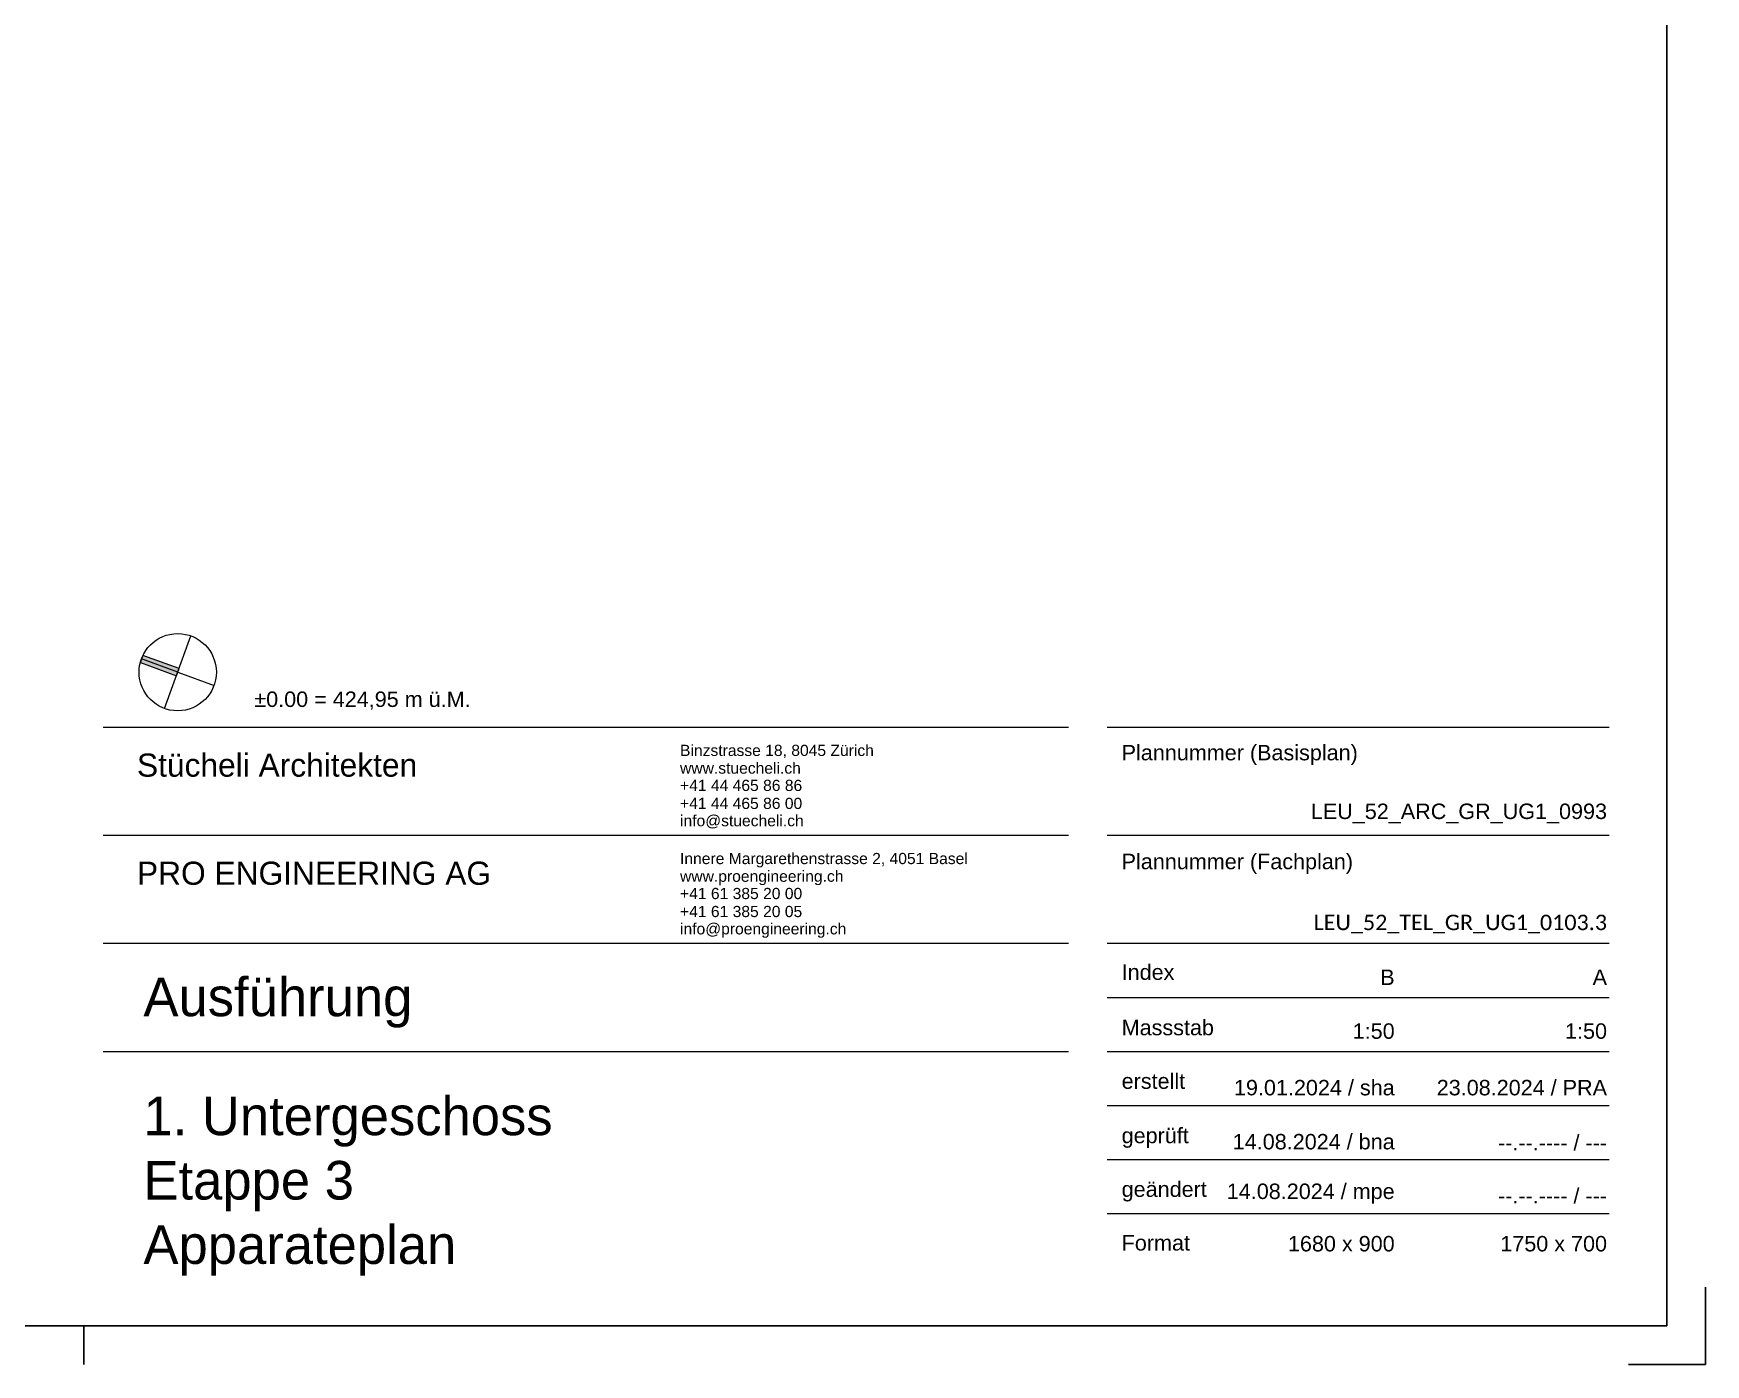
# Model space of a CAD drawing. Extents: x -1132 to 613, y -179 to 712.
# Drawn here: x 396 to 612.6, y -179.5 to -7.1 of the extents above; entities that cross this region are included whole.
import ezdxf

# ---------------------------------------------------------------- set-up
doc = ezdxf.new("R2010")
doc.units = 0
doc.layers.get('0').update_dxf_attribs({"lineweight": 13})
for name, color, linetype, lineweight in [('G-____-TTLB-OTLN', 7, 'Continuous', 13), ('G-____-TTLB-THIN', 7, 'Continuous', 13), ('G-XREF-____-OTLN', 7, 'Continuous', 13)]:
    doc.layers.add(name, color=color, linetype=linetype, lineweight=lineweight)
doc.styles.add('Arial_10', font='arial.ttf', dxfattribs={"height": 6.884731})
doc.styles.add('Arial_14', font='arial.ttf', dxfattribs={"width": 0.975, "height": 0.01})
doc.styles.add('Arial_7', font='arial.ttf', dxfattribs={"width": 0.98, "height": 0.006})
doc.styles.add('Arial_8', font='arial.ttf', dxfattribs={"height": 2.950599})

msp = doc.modelspace()

# ---------------------------------------------------------------- hatches: boundary and pattern name
at = {"layer": 'G-XREF-____-OTLN', "lineweight": 5, "ltscale": 0.13}
h = msp.add_hatch(color=256, dxfattribs=at)
edge = h.paths.add_edge_path()
edge.add_line((410.22, -87.64), (414.89, -89.35))
edge.add_line((414.89, -89.35), (414.55, -90.29))
edge.add_line((414.55, -90.29), (409.88, -88.58))
edge.add_arc((414.72, -89.82), 5, 154.2608, 165.7392, ccw=False)

# ---------------------------------------------------------------- linework, layer by layer
at = {"color": 0, "linetype": 'ByBlock', "lineweight": -2, "ltscale": 0.13}
for p, q in [((607.58, -174.47), (607.58, 515.53)), ((612.58, -169.47), (612.58, -179.47)), ((-1132.42, -174.47), (607.58, -174.47)), ((402.58, -174.47), (402.58, -179.47)), ((612.58, -179.47), (602.58, -179.47))]:
    msp.add_line(p, q, dxfattribs=at)
at = {"layer": 'G-____-TTLB-OTLN', "ltscale": 0.13}
for p, q in [((409.88, -88.58), (414.55, -90.29)), ((414.89, -89.35), (410.22, -87.64)), ((414.55, -90.29), (414.89, -89.35)), ((530.08, -96.97), (405.08, -96.97)), ((600.08, -96.97), (535.08, -96.97)), ((530.08, -110.97), (405.08, -110.97)), ((600.08, -110.97), (535.08, -110.97)), ((530.08, -124.97), (405.08, -124.97)), ((600.08, -124.97), (535.08, -124.97)), ((600.08, -131.97), (535.08, -131.97)), ((530.08, -138.97), (405.08, -138.97)), ((600.08, -138.97), (535.08, -138.97)), ((600.08, -145.97), (535.08, -145.97)), ((600.08, -152.97), (535.08, -152.97)), ((600.08, -159.97), (535.08, -159.97))]:
    msp.add_line(p, q, dxfattribs=at)
msp.add_arc((414.72, -89.82), 5, 154.2608, 165.7392, dxfattribs=at)
at = {"layer": 'G-____-TTLB-THIN', "ltscale": 0.13}
for p, q in [((413.01, -94.51), (416.43, -85.12)), ((414.72, -89.82), (410.02, -88.11)), ((414.72, -89.82), (419.42, -91.53))]:
    msp.add_line(p, q, dxfattribs=at)
msp.add_circle((414.72, -89.82), 5, dxfattribs=at)

# ---------------------------------------------------------------- texts
at = {"layer": 'G-____-TTLB-OTLN', "lineweight": 5, "ltscale": 0.13}
for s, insert, char_height, width, attachment_point, style in [('±0.00 = 424,95 m ü.M.', (424.64, -92.32), 2, 33.5867, 1, 'Arial_10'), ('LEU_52_ARC_GR_UG1_0993', (599.82, -109.41), 2, 45.6444, 9, 'Arial_10'), ('\\pi-3.2,l6.4;\\fCalibri|b0|i0|c0|p34;LEU_52_TEL_GR_UG1_0103.3', (599.82, -123.64), 2, 78, 9, 'Arial_10'), ('Ausführung', (410.28, -129.36), 5, 42.1307, 1, 'Arial_14'), ('B', (572.32, -130.32), 2, 2.2311, 9, 'Arial_10'), ('A', (599.82, -130.32), 2, 2.2311, 9, 'Arial_10'), ('1:50', (572.32, -137.32), 2, 8.32, 9, 'Arial_10'), ('1:50', (599.82, -137.32), 2, 8.32, 9, 'Arial_10'), ('19.01.2024 / sha', (572.32, -144.64), 2, 24.8533, 9, 'Arial_10'), ('23.08.2024 / PRA', (599.82, -144.64), 2, 24.8533, 9, 'Arial_10'), ('1. Untergeschoss\\PEtappe 3\\PApparateplan\\P', (410.28, -144.77), 5, 145, 1, 'Arial_14'), ('14.08.2024 / bna', (572.32, -151.64), 2, 24.8533, 9, 'Arial_10'), ('--.--.---- / ---', (599.82, -151.77), 2, 25.0222, 9, 'Arial_10'), ('14.08.2024 / mpe', (572.32, -158.64), 2, 24.8533, 9, 'Arial_10'), ('--.--.---- / ---', (599.82, -158.64), 2, 24.8533, 9, 'Arial_10'), ('1680 x 900', (572.32, -164.85), 2, 16.4978, 9, 'Arial_10'), ('1750 x 700', (599.82, -164.85), 2, 16.4978, 9, 'Arial_10')]:
    msp.add_mtext(s, dxfattribs=dict(at, insert=insert, char_height=char_height, width=width, attachment_point=attachment_point, style=style))
at = {"layer": 'G-____-TTLB-OTLN', "lineweight": 5, "ltscale": 0.13, "attachment_point": 1, "rotation": 0}
for s, insert, char_height, width, style in [('Binzstrasse 18, 8045 Zürich', (479.77, -99.22), 1.45, 30.1198, 'Arial_8'), ('Plannummer (Basisplan)', (536.96, -99.23), 2, 36.6115, 'Arial_10'), ('Stücheli Architekten', (409.44, -100.35), 3, 44.3894, 'Arial_7'), ('www.stuecheli.ch', (479.77, -101.51), 1.45, 18.6909, 'Arial_8'), ('+41 44 465 86 86', (479.77, -103.75), 1.45, 18.9687, 'Arial_8'), ('+41 44 465 86 00', (479.77, -106.08), 1.45, 18.9687, 'Arial_8'), ('info@stuecheli.ch', (479.77, -108.32), 1.45, 19.2862, 'Arial_8'), ('PRO ENGINEERING AG', (409.44, -114.35), 3, 54, 'Arial_7'), ('Innere Margarethenstrasse 2, 4051 Basel', (479.77, -113.22), 1.45, 47.85, 'Arial_8'), ('Plannummer (Fachplan)', (536.96, -113.33), 2, 35.8258, 'Arial_10'), ('www.proengineering.ch', (479.77, -115.51), 1.45, 24.65, 'Arial_8'), ('+41 61 385 20 00', (479.77, -117.75), 1.45, 18.966, 'Arial_8'), ('+41 61 385 20 05', (479.77, -120.08), 1.45, 18.966, 'Arial_8'), ('info@proengineering.ch', (479.77, -122.32), 1.45, 33.35, 'Arial_8'), ('Index', (536.96, -127.66), 2, 8.1708, 'Arial_10'), ('Massstab', (536.96, -134.83), 2, 14.3382, 'Arial_10'), ('erstellt', (536.96, -141.77), 2, 9.86, 'Arial_10'), ('geprüft', (536.96, -148.81), 2, 10.3706, 'Arial_10'), ('geändert', (536.96, -155.76), 2, 13.1204, 'Arial_10'), ('Format', (536.96, -162.71), 2, 10.6063, 'Arial_10')]:
    msp.add_mtext(s, dxfattribs=dict(at, insert=insert, char_height=char_height, width=width, style=style))

doc.saveas('drawing.dxf')
